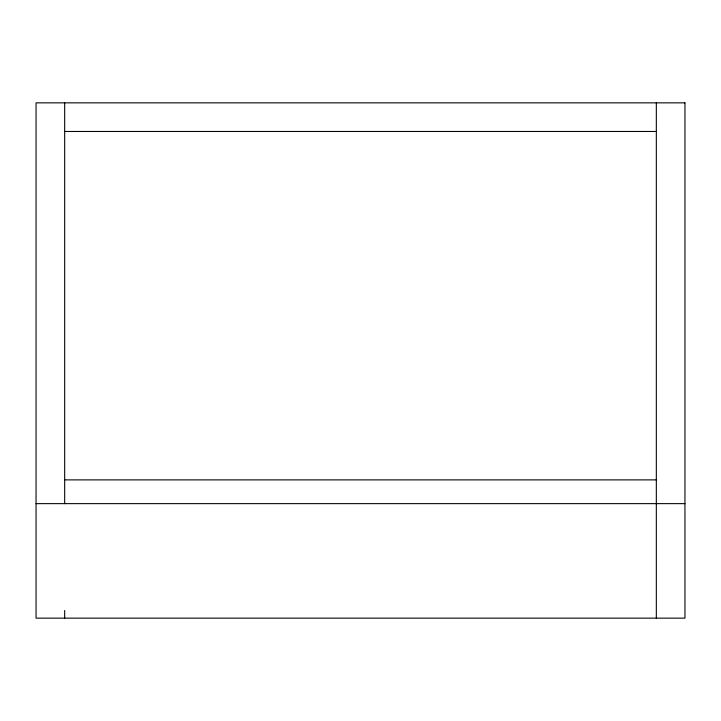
<?xml version="1.0" encoding="UTF-8"?>
<svg xmlns="http://www.w3.org/2000/svg" width="721" height="721" viewBox="0 0 721 721"><rect width="100%" height="100%" fill="white"/><g stroke="black" fill="none" stroke-linecap="round" stroke-linejoin="round"><path stroke-width="1.08" d="M64.674 131.474L656.326 131.474M64.674 479.88L656.326 479.88M36.05 503.637L684.95 503.637M656.326 102.851L656.326 618.149M64.674 102.851L64.674 503.637M64.674 610.534L64.674 618.149M684.95 102.851L36.05 102.851L36.05 618.149L684.95 618.149L684.95 102.851"/></g></svg>
